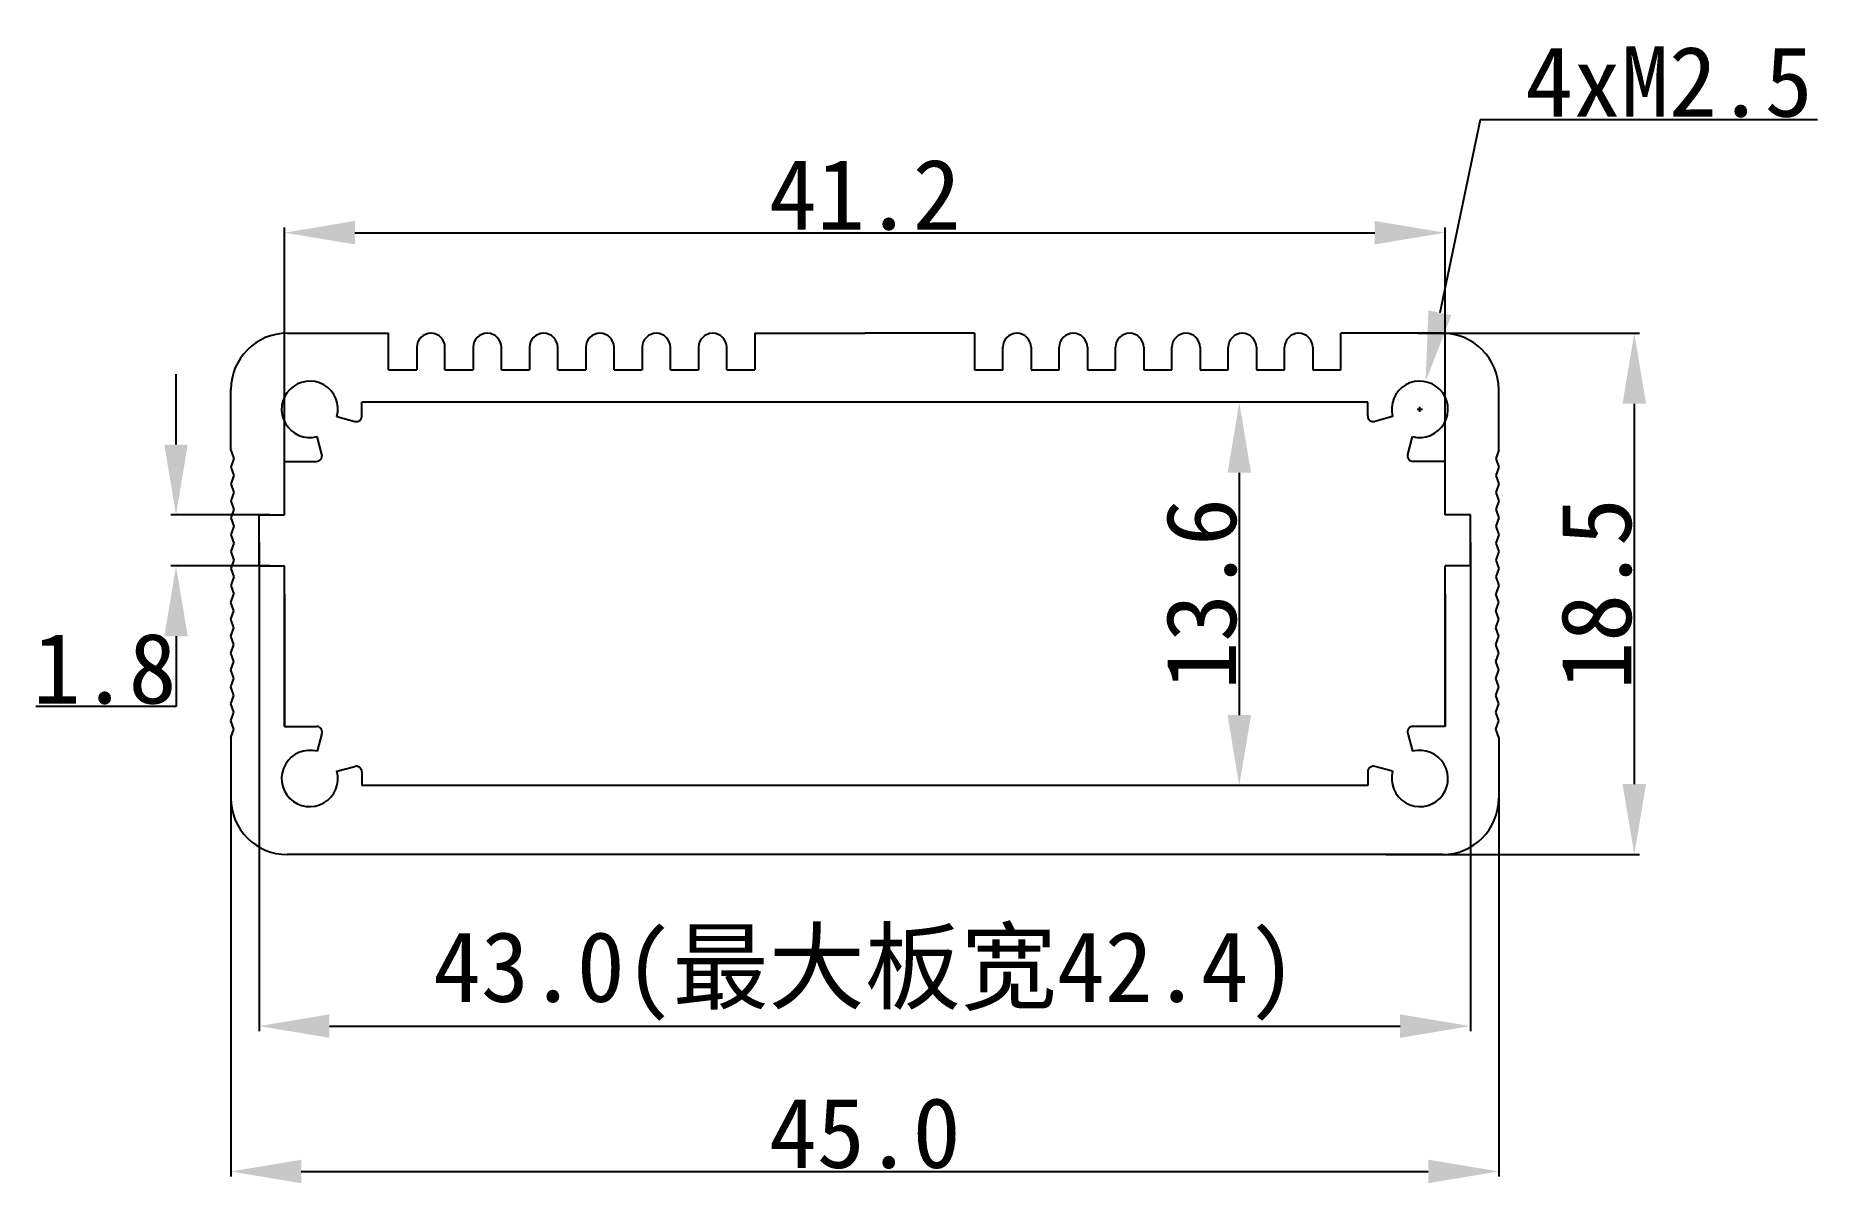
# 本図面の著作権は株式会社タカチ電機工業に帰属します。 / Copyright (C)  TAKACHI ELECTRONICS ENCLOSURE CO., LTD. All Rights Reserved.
# Model space of a CAD drawing. Header units: inches. Extents: x 18.3 to 81.8, y -13.8 to 26.9.
import ezdxf

# ---------------------------------------------------------------- set-up
doc = ezdxf.new("R2010")
doc.units = ezdxf.units.IN
doc.header["$MEASUREMENT"] = 0
doc.layers.get('Defpoints').update_dxf_attribs({"lineweight": 25})
doc.layers.add('1', color=30, linetype='Continuous')
doc.styles.get("Standard").update_dxf_attribs({"font": 'simhei.ttf'})
doc.dimstyles.get("Standard").update_dxf_attribs({"dimtxt": 2.5, "dimasz": 2.5, "dimexe": 0.18, "dimexo": 0.0625, "dimgap": 0.09, "dimtad": 1, "dimtoh": 1, "dimdec": 1, "dimzin": 0, "dimdsep": 46, "dimtxsty": 'Standard', "dimcen": 0.09, "dimadec": 0, "dimazin": 0, "dimtfac": 1, "dimtdec": 1, "dimtofl": 0, "dimtmove": 0, "dimatfit": 3, "dimfxl": 1, "dimtolj": 1, "dimtzin": 0, "dimarcsym": 0})

# ---------------------------------------------------------------- blocks, each defined once
blk = doc.blocks.new('*D37')
at = {"layer": '1', "color": 0, "lineweight": -2}
for p, q in [((26.252, 8.924), (26.252, -8.43)), ((69.252, 8.924), (69.252, -8.43)), ((28.752, -8.25), (66.752, -8.25))]:
    blk.add_line(p, q, dxfattribs=at)
at = {"layer": '1', "color": 0}
for points in [[(28.752, -7.833), (28.752, -8.666), (26.252, -8.25)], [(66.752, -7.833), (66.752, -8.666), (69.252, -8.25)]]:
    blk.add_solid(points, dxfattribs=at)
at = {"layer": 'Defpoints', "color": 0}
for p in [(26.252, 8.987), (69.252, 8.987), (69.252, -8.25)]:
    blk.add_point(p, dxfattribs=at)
at = {"layer": '1', "color": 0, "insert": (47.752, -6.474), "char_height": 2.5, "attachment_point": 5}
blk.add_mtext('\\A1;43.0(最大板宽42.4)', dxfattribs=at)
blk = doc.blocks.new('*D38')
at = {"color": 0, "lineweight": -2}
for p, q in [((67.383, 16.337), (75.245, 16.337)), ((75.065, 13.837), (75.065, 0.337)), ((66.261, -2.163), (75.245, -2.163))]:
    blk.add_line(p, q, dxfattribs=at)
at = {"color": 0}
for points in [[(74.648, 13.837), (75.482, 13.837), (75.065, 16.337)], [(74.648, 0.337), (75.482, 0.337), (75.065, -2.163)]]:
    blk.add_solid(points, dxfattribs=at)
at = {"layer": 'Defpoints', "color": 0}
for p in [(67.321, 16.337), (66.199, -2.163), (75.065, -2.163)]:
    blk.add_point(p, dxfattribs=at)
at = {"color": 0, "insert": (73.725, 7.087), "char_height": 2.5, "attachment_point": 5, "rotation": 90}
blk.add_mtext('\\A1;18.5', dxfattribs=at)
blk = doc.blocks.new('*D39')
at = {"color": 0, "lineweight": -2}
for p, q in [((61.088, 13.887), (60.864, 13.887)), ((61.044, 11.387), (61.044, 2.787)), ((62.129, 0.287), (60.864, 0.287))]:
    blk.add_line(p, q, dxfattribs=at)
at = {"color": 0}
for points in [[(60.628, 11.387), (61.461, 11.387), (61.044, 13.887)], [(60.628, 2.787), (61.461, 2.787), (61.044, 0.287)]]:
    blk.add_solid(points, dxfattribs=at)
at = {"layer": 'Defpoints', "color": 0}
for p in [(61.15, 13.887), (61.044, 0.287), (62.192, 0.287)]:
    blk.add_point(p, dxfattribs=at)
at = {"color": 0, "insert": (59.704, 7.087), "char_height": 2.5, "attachment_point": 5, "rotation": 90}
blk.add_mtext('\\A1;13.6', dxfattribs=at)
blk = doc.blocks.new('*D41')
at = {"color": 0, "lineweight": -2}
for p, q in [((25.252, 0.849), (25.252, -13.588)), ((70.252, 0.849), (70.252, -13.588)), ((27.752, -13.408), (67.752, -13.408))]:
    blk.add_line(p, q, dxfattribs=at)
at = {"color": 0}
for points in [[(27.752, -12.992), (27.752, -13.825), (25.252, -13.408)], [(67.752, -12.992), (67.752, -13.825), (70.252, -13.408)]]:
    blk.add_solid(points, dxfattribs=at)
at = {"layer": 'Defpoints', "color": 0}
for p in [(25.252, 0.912), (70.252, 0.912), (70.252, -13.408)]:
    blk.add_point(p, dxfattribs=at)
at = {"color": 0, "insert": (47.752, -12.054), "char_height": 2.5, "attachment_point": 5}
blk.add_mtext('\\A1;45.0', dxfattribs=at)
blk = doc.blocks.new('*D42')
at = {"color": 0, "lineweight": -2}
for p, q in [((23.305, 12.387), (23.305, 14.887)), ((26.639, 9.887), (23.125, 9.887)), ((26.639, 8.087), (23.125, 8.087)), ((23.305, 5.587), (23.305, 3.087)), ((23.305, 3.087), (18.328, 3.087))]:
    blk.add_line(p, q, dxfattribs=at)
at = {"color": 0}
for points in [[(22.889, 12.387), (23.722, 12.387), (23.305, 9.887)], [(22.889, 5.587), (23.722, 5.587), (23.305, 8.087)]]:
    blk.add_solid(points, dxfattribs=at)
at = {"layer": 'Defpoints', "color": 0}
for p in [(26.702, 9.887), (23.305, 8.087), (26.702, 8.087)]:
    blk.add_point(p, dxfattribs=at)
at = {"color": 0, "insert": (20.771, 4.427), "char_height": 2.5, "attachment_point": 5}
blk.add_mtext('\\A1;1.8', dxfattribs=at)
blk = doc.blocks.new('*D44')
at = {"color": 0, "lineweight": -2}
for p, q in [((27.152, 10.899), (27.152, 20.085)), ((29.652, 19.905), (65.852, 19.905)), ((68.352, 10.899), (68.352, 20.085))]:
    blk.add_line(p, q, dxfattribs=at)
at = {"color": 0}
for points in [[(29.652, 20.322), (29.652, 19.488), (27.152, 19.905)], [(65.852, 20.322), (65.852, 19.488), (68.352, 19.905)]]:
    blk.add_solid(points, dxfattribs=at)
at = {"layer": 'Defpoints', "color": 0}
for p in [(68.352, 19.905), (27.152, 10.837), (68.352, 10.837)]:
    blk.add_point(p, dxfattribs=at)
at = {"color": 0, "insert": (47.752, 21.245), "char_height": 2.5, "attachment_point": 5}
blk.add_mtext('\\A1;41.2', dxfattribs=at)
blk = doc.blocks.new('*D46')
at = {"color": 0, "lineweight": -2}
for p, q in [((69.597, 23.911), (68.167, 17.063)), ((81.568, 23.911), (69.597, 23.911)), ((67.362, 13.637), (67.542, 13.637)), ((67.452, 13.547), (67.452, 13.727))]:
    blk.add_line(p, q, dxfattribs=at)
at = {"color": 0}
blk.add_solid([(67.759, 17.148), (68.575, 16.978), (67.656, 14.616)], dxfattribs=at)
at = {"layer": 'Defpoints', "color": 0}
for p in [(67.656, 14.616), (67.247, 12.658)]:
    blk.add_point(p, dxfattribs=at)
at = {"color": 0, "insert": (76.294, 25.251), "char_height": 2.5, "attachment_point": 5}
blk.add_mtext('\\A1;{\\f@SimHei|b0|i0|c134|p49;4xM2.5}', dxfattribs=at)

msp = doc.modelspace()

# ---------------------------------------------------------------- linework, layer by layer
at = {"color": 7, "linetype": 'Continuous', "lineweight": -3}
for p, q in [((27.252, 16.337), (30.852, 16.337)), ((30.852, 15.036), (30.852, 16.337)), ((43.852, 16.337), (43.852, 15.036)), ((51.652, 16.337), (51.652, 15.036)), ((64.652, 15.036), (64.652, 16.337)), ((68.252, 16.337), (64.652, 16.337)), ((31.852, 15.837), (31.852, 15.036)), ((32.852, 15.036), (32.852, 15.837)), ((33.852, 15.837), (33.852, 15.036)), ((34.852, 15.036), (34.852, 15.837)), ((35.852, 15.837), (35.852, 15.036)), ((36.852, 15.036), (36.852, 15.837)), ((37.852, 15.837), (37.852, 15.036)), ((38.852, 15.036), (38.852, 15.837)), ((39.852, 15.837), (39.852, 15.036)), ((40.852, 15.036), (40.852, 15.837)), ((41.852, 15.837), (41.852, 15.036)), ((42.852, 15.036), (42.852, 15.837)), ((52.652, 15.036), (52.652, 15.837)), ((53.652, 15.837), (53.652, 15.036)), ((54.652, 15.036), (54.652, 15.837)), ((55.652, 15.837), (55.652, 15.036)), ((56.652, 15.036), (56.652, 15.837)), ((57.652, 15.837), (57.652, 15.036)), ((58.652, 15.036), (58.652, 15.837)), ((59.652, 15.837), (59.652, 15.036)), ((60.652, 15.036), (60.652, 15.837)), ((61.652, 15.837), (61.652, 15.036)), ((62.652, 15.036), (62.652, 15.837)), ((63.652, 15.837), (63.652, 15.036)), ((25.252, 12.187), (25.252, 14.337)), ((70.252, 12.187), (70.252, 14.337)), ((28.48, 12.039), (28.31, 12.671)), ((67.023, 12.039), (67.193, 12.671)), ((27.152, 11.787), (28.287, 11.787)), ((27.152, 9.887), (27.152, 11.787)), ((68.352, 11.787), (67.217, 11.787)), ((68.352, 9.887), (68.352, 11.787)), ((26.252, 8.087), (26.252, 9.887)), ((26.252, 9.887), (27.152, 9.887)), ((69.252, 9.887), (68.352, 9.887)), ((69.252, 8.087), (69.252, 9.887)), ((26.252, 8.087), (27.152, 8.087)), ((27.152, 2.387), (27.152, 8.087)), ((68.352, 2.387), (68.352, 8.087)), ((69.252, 8.087), (68.352, 8.087)), ((27.152, 7.087), (27.152, 2.387)), ((68.352, 7.087), (68.352, 2.387)), ((25.252, 1.987), (25.252, -0.163)), ((27.152, 2.387), (28.287, 2.387)), ((28.48, 2.135), (28.31, 1.503)), ((67.023, 2.135), (67.193, 1.503)), ((68.352, 2.387), (67.217, 2.387)), ((70.252, 1.987), (70.252, -0.163)), ((68.252, -2.163), (27.252, -2.163))]:
    msp.add_line(p, q, dxfattribs=at)
for p, q in [((43.852, 16.337), (47.752, 16.337)), ((51.652, 16.337), (47.752, 16.337)), ((25.252, 12.187), (25.352, 11.887)), ((70.252, 12.187), (70.152, 11.887)), ((25.352, 11.887), (25.252, 11.587)), ((25.252, 11.587), (25.352, 11.287)), ((70.152, 11.887), (70.252, 11.587)), ((70.252, 11.587), (70.152, 11.287)), ((25.352, 11.287), (25.252, 10.987)), ((25.252, 10.987), (25.352, 10.687)), ((70.152, 11.287), (70.252, 10.987)), ((70.252, 10.987), (70.152, 10.687)), ((25.352, 10.687), (25.252, 10.387)), ((25.252, 10.387), (25.352, 10.087)), ((70.152, 10.687), (70.252, 10.387)), ((70.252, 10.387), (70.152, 10.087)), ((25.352, 10.087), (25.252, 9.787)), ((25.252, 9.787), (25.352, 9.487)), ((70.152, 10.087), (70.252, 9.787)), ((70.252, 9.787), (70.152, 9.487)), ((25.352, 9.487), (25.252, 9.187)), ((25.252, 9.187), (25.352, 8.887)), ((70.152, 9.487), (70.252, 9.187)), ((70.252, 9.187), (70.152, 8.887)), ((25.352, 8.887), (25.252, 8.587)), ((25.252, 8.587), (25.352, 8.287)), ((25.352, 8.287), (25.252, 7.987)), ((70.152, 8.887), (70.252, 8.587)), ((70.252, 8.587), (70.152, 8.287)), ((70.152, 8.287), (70.252, 7.987)), ((25.252, 7.987), (25.352, 7.687)), ((25.352, 7.687), (25.252, 7.387)), ((70.252, 7.987), (70.152, 7.687)), ((70.152, 7.687), (70.252, 7.387)), ((25.252, 7.387), (25.352, 7.087)), ((25.252, 6.787), (25.352, 7.087)), ((70.252, 7.387), (70.152, 7.087)), ((70.252, 6.787), (70.152, 7.087)), ((25.352, 6.487), (25.252, 6.787)), ((25.252, 6.187), (25.352, 6.487)), ((70.152, 6.487), (70.252, 6.787)), ((70.252, 6.187), (70.152, 6.487)), ((25.352, 5.887), (25.252, 6.187)), ((25.252, 5.587), (25.352, 5.887)), ((70.152, 5.887), (70.252, 6.187)), ((70.252, 5.587), (70.152, 5.887)), ((25.352, 5.287), (25.252, 5.587)), ((25.252, 4.987), (25.352, 5.287)), ((70.152, 5.287), (70.252, 5.587)), ((70.252, 4.987), (70.152, 5.287)), ((25.352, 4.687), (25.252, 4.987)), ((25.252, 4.387), (25.352, 4.687)), ((70.152, 4.687), (70.252, 4.987)), ((70.252, 4.387), (70.152, 4.687)), ((25.352, 4.087), (25.252, 4.387)), ((25.252, 3.787), (25.352, 4.087)), ((70.152, 4.087), (70.252, 4.387)), ((70.252, 3.787), (70.152, 4.087)), ((25.352, 3.487), (25.252, 3.787)), ((25.252, 3.187), (25.352, 3.487)), ((25.352, 2.887), (25.252, 3.187)), ((70.152, 3.487), (70.252, 3.787)), ((70.252, 3.187), (70.152, 3.487)), ((70.152, 2.887), (70.252, 3.187)), ((25.252, 2.587), (25.352, 2.887)), ((25.352, 2.287), (25.252, 2.587)), ((70.252, 2.587), (70.152, 2.887)), ((70.152, 2.287), (70.252, 2.587)), ((25.252, 1.987), (25.352, 2.287)), ((70.252, 1.987), (70.152, 2.287))]:
    msp.add_line(p, q)
at = {"lineweight": -3}
for p, q in [((29.018, 13.378), (29.65, 13.209)), ((29.902, 13.402), (29.902, 13.887)), ((65.602, 13.887), (29.902, 13.887)), ((65.602, 13.402), (65.602, 13.887)), ((66.486, 13.378), (65.853, 13.209)), ((29.018, 0.796), (29.65, 0.965)), ((29.902, 0.772), (29.902, 0.287)), ((65.602, 0.772), (65.602, 0.287)), ((66.486, 0.796), (65.853, 0.965)), ((65.602, 0.287), (29.902, 0.287))]:
    msp.add_line(p, q, dxfattribs=at)
for points in [[(30.852, 15.036), (31.852, 15.036)], [(32.852, 15.036), (33.852, 15.036)], [(34.852, 15.036), (35.852, 15.036)], [(36.852, 15.036), (37.852, 15.036)], [(38.852, 15.036), (39.852, 15.036)], [(40.852, 15.036), (41.852, 15.036)], [(42.852, 15.036), (43.852, 15.036)], [(51.652, 15.036), (52.652, 15.036)], [(53.652, 15.036), (54.652, 15.036)], [(55.652, 15.036), (56.652, 15.036)], [(57.652, 15.036), (58.652, 15.036)], [(59.652, 15.036), (60.652, 15.036)], [(61.652, 15.036), (62.652, 15.036)], [(63.652, 15.036), (64.652, 15.036)]]:
    msp.add_lwpolyline(points)
at = {"color": 7, "linetype": 'Continuous', "lineweight": -3}
for centre, radius, start, end in [((27.252, 14.337), 2, 90, 180), ((68.252, 14.337), 2, 0, 90), ((28.287, 11.987), 0.2, 270, 15), ((67.217, 11.987), 0.2, 165, 270), ((28.287, 2.187), 0.2, 345, 90), ((67.217, 2.187), 0.2, 90, 195), ((27.252, -0.163), 2, 180, 270), ((68.252, -0.163), 2, 270, 0)]:
    msp.add_arc(centre, radius, start, end, dxfattribs=at)
for centre, radius, start, end in [((32.352, 15.837), 0.5, 0, 180), ((34.352, 15.837), 0.5, 0, 180), ((36.352, 15.837), 0.5, 0, 180), ((38.352, 15.837), 0.5, 0, 180), ((40.352, 15.837), 0.5, 0, 180), ((42.352, 15.837), 0.5, 0, 180), ((53.152, 15.837), 0.5, 0, 180), ((55.152, 15.837), 0.5, 0, 180), ((57.152, 15.837), 0.5, 0, 180), ((59.152, 15.837), 0.5, 0, 180), ((61.152, 15.837), 0.5, 0, 180), ((63.152, 15.837), 0.5, 0, 180), ((28.052, 13.637), 1, 344.99996, 284.99987), ((67.452, 13.637), 1, 255.00013, 195.00004), ((28.052, 0.537), 1, 75.00013, 15.00004), ((67.452, 0.537), 1, 164.99996, 104.99987)]:
    msp.add_arc(centre, radius, start, end)
at = {"lineweight": -3}
for centre, radius, start, end in [((29.702, 13.402), 0.2, 255.0001, 0), ((65.802, 13.402), 0.2, 180, 284.9999), ((28.052, 13.637), 1.05, 284.99987, 284.99999), ((67.452, 13.637), 1.05, 255.00001, 255.00013), ((28.052, 0.537), 1.05, 75.00001, 75.00013), ((67.452, 0.537), 1.05, 104.99987, 104.99999), ((29.702, 0.772), 0.2, 360, 104.9999), ((65.802, 0.772), 0.2, 75.0001, 180)]:
    msp.add_arc(centre, radius, start, end, dxfattribs=at)

# ---------------------------------------------------------------- dimensions: what is measured, and where the dimension line sits
dim = msp.add_diameter_dim_2p(p1=(67.247, 12.658), p2=(67.656, 14.616), text='{\\f@SimHei|b0|i0|c134|p49;4xM2.5}', dimstyle='Standard')
dim.commit()
dim.dimension.update_dxf_attribs({"geometry": '*D46', "text_midpoint": (76.294, 23.911), "dimtype": 163})
dim = msp.add_linear_dim(base=(68.352, 19.905), p1=(27.152, 10.837), p2=(68.352, 10.837), dimstyle='Standard')
dim.commit()
dim.dimension.update_dxf_attribs({"geometry": '*D44', "text_midpoint": (47.752, 21.245)})
for base, p1, p2, picture, middle in [((75.065, -2.163), (67.321, 16.337), (66.199, -2.163), '*D38', (75.065, 7.087)), ((23.305, 8.087), (26.702, 9.887), (26.702, 8.087), '*D42', (20.771, 3.087)), ((61.044, 0.287), (61.15, 13.887), (62.192, 0.287), '*D39', (61.044, 7.087))]:
    dim = msp.add_linear_dim(base=base, p1=p1, p2=p2, angle=90, dimstyle='Standard')
    dim.commit()
    dim.dimension.update_dxf_attribs({"geometry": picture, "text_midpoint": middle, "dimtype": 160})
dim = msp.add_linear_dim(base=(70.252, -13.408), p1=(25.252, 0.912), p2=(70.252, 0.912), dimstyle='Standard')
dim.commit()
dim.dimension.update_dxf_attribs({"geometry": '*D41', "text_midpoint": (47.752, -13.408), "dimtype": 160})
at = {"layer": '1'}
dim = msp.add_linear_dim(base=(69.252, -8.25), p1=(26.252, 8.987), p2=(69.252, 8.987), text='<>(最大板宽42.4)', dimstyle='Standard', dxfattribs=at)
dim.commit()
dim.dimension.update_dxf_attribs({"geometry": '*D37', "text_midpoint": (47.752, -8.25), "dimtype": 160})

doc.saveas('drawing.dxf')
